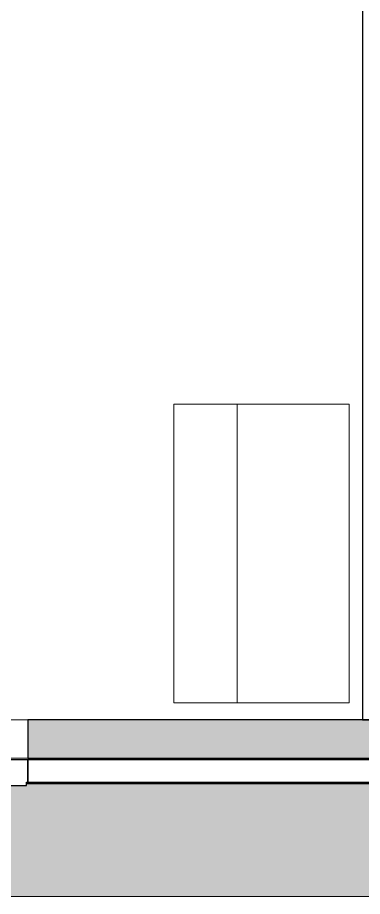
# Model space of a CAD drawing. Header units: millimetres. Extents: x 155927 to 295199, y -4084 to 97293.
# Drawn here: x 216425 to 217349, y 8897 to 11252 of the extents above; entities that cross this region are included whole.
import ezdxf

# ---------------------------------------------------------------- set-up
doc = ezdxf.new("R2010")
doc.units = ezdxf.units.MM
doc.header["$MEASUREMENT"] = 0
for name, color, linetype, lineweight in [('A-GLAZ', 7, 'CONTINUOUS', 9), ('A-WALL', 7, 'CONTINUOUS', 9), ('A-WALL-PATT', 7, 'CONTINUOUS', 9), ('I-FURN', 8, 'CONTINUOUS', 9), ('I-WALL', 7, 'CONTINUOUS', 9)]:
    doc.layers.add(name, color=color, linetype=linetype, lineweight=lineweight)

msp = doc.modelspace()

# ---------------------------------------------------------------- hatches: boundary and pattern name
at = {"layer": 'A-GLAZ'}
h = msp.add_hatch(color=256, dxfattribs=at)
h.paths.add_polyline_path([(224442.8, 9198.3), (224442.8, 9200.4), (224438.5, 9200.4), (224438.5, 9198.3)], flags=0)
h.paths.add_polyline_path([(223147.2, 9198.3), (223147.2, 9200.4), (221841.5, 9200.4), (221841.5, 9198.3), (223142.8, 9198.3)], flags=0)
h.paths.add_polyline_path([(220172.3, 9198.3), (220450.2, 9198.3), (220450.2, 9200.4), (219144.5, 9200.4), (219144.5, 9198.3), (219148.8, 9198.3)], flags=0)
h.paths.add_polyline_path([(217753.2, 9198.3), (217753.2, 9200.4), (216448.5, 9200.4), (216448.5, 9198.3), (217743.5, 9198.3)], flags=0)
h.paths.add_polyline_path([(213761.2, 9198.3), (215057.2, 9198.3), (215057.2, 9200.4), (213751.5, 9200.4), (213751.5, 9198.3)], flags=0)
h.paths.add_polyline_path([(212360.2, 9198.3), (212360.2, 9200.4), (211054.5, 9200.4), (211054.5, 9198.3), (212350.5, 9198.3)], flags=0)
h.paths.add_polyline_path([(209663.2, 9198.3), (209663.2, 9200.4), (209658.8, 9200.4), (209658.8, 9198.3)], flags=0)
msp.add_hatch(color=256, dxfattribs=at).paths.add_polyline_path([(224374.7, 8896.6), (224442.8, 8896.6), (224442.8, 9198.3), (224438.5, 9198.3), (224438.5, 9193.6), (223147.2, 9193.6), (223147.2, 9198.3), (221841.5, 9198.3), (221841.5, 9193.6), (220450.2, 9193.6), (220450.2, 9198.3), (219144.5, 9198.3), (219144.5, 9193.6), (217753.2, 9193.6), (217753.2, 9198.3), (216448.5, 9198.3), (216448.5, 9193.6), (215057.2, 9193.6), (215057.2, 9198.3), (213751.5, 9198.3), (213751.5, 9193.6), (212360.2, 9193.6), (212360.2, 9198.3), (211054.5, 9198.3), (211054.5, 9193.6), (209663.2, 9193.6), (209663.2, 9198.3), (209658.8, 9198.3), (209658.8, 8896.6), (223774.4, 8896.6)], flags=0)
at = {"layer": 'A-WALL-PATT'}
msp.add_hatch(color=256, dxfattribs=at).paths.add_polyline_path([(217748.8, 9267.6), (217748.8, 9369.6), (216452.8, 9369.6), (216452.8, 9267.6), (216570.3, 9267.6)], flags=0)

# ---------------------------------------------------------------- linework, layer by layer
at = {"layer": 'A-GLAZ', "lineweight": 30}
for p, q in [((216452.8, 9262.5), (216393.6, 9262.5)), ((217748.8, 9262.5), (216452.8, 9262.5)), ((216452.8, 9262.5), (216452.8, 9202.6)), ((216452.8, 9202.6), (216452.8, 9262.5)), ((216387.6, 9193.6), (216448.5, 9193.6)), ((216448.5, 9193.6), (216448.5, 9202.6)), ((216448.5, 9202.6), (216452.8, 9202.6)), ((216452.8, 9202.6), (217748.8, 9202.6))]:
    msp.add_line(p, q, dxfattribs=at)
at = {"layer": 'A-GLAZ'}
for p, q in [((216448.5, 9200.4), (217753.2, 9200.4)), ((216448.5, 9198.3), (217753.2, 9198.3)), ((209658.8, 8896.6), (224442.8, 8896.6))]:
    msp.add_line(p, q, dxfattribs=at)
at = {"layer": 'A-WALL'}
msp.add_line((215052.8, 9267.6), (216452.8, 9267.6), dxfattribs=at)
at = {"layer": 'I-FURN'}
for p, q in [((217013.5, 10215.7), (216843.5, 10215.7)), ((216843.5, 10215.7), (216843.5, 9415.7)), ((217313.5, 10215.7), (217013.5, 10215.7)), ((217013.5, 10215.7), (217013.5, 9415.7)), ((217313.5, 9415.7), (217313.5, 10215.7)), ((216843.5, 9415.7), (217013.5, 9415.7)), ((217013.5, 9415.7), (217313.5, 9415.7))]:
    msp.add_line(p, q, dxfattribs=at)
at = {"layer": 'I-WALL', "lineweight": 30}
for p, q in [((217348.8, 13505.6), (217348.8, 9369.6)), ((217748.8, 9369.6), (216452.8, 9369.6)), ((216452.8, 9369.6), (216452.8, 9267.6)), ((217348.8, 9369.6), (217450.8, 9369.6)), ((216452.8, 9267.6), (217748.8, 9267.6))]:
    msp.add_line(p, q, dxfattribs=at)
at = {"layer": 'I-WALL'}
for p, q in [((215052.8, 9369.6), (216452.8, 9369.6)), ((216452.8, 9267.6), (215052.8, 9267.6))]:
    msp.add_line(p, q, dxfattribs=at)

doc.saveas('drawing.dxf')
